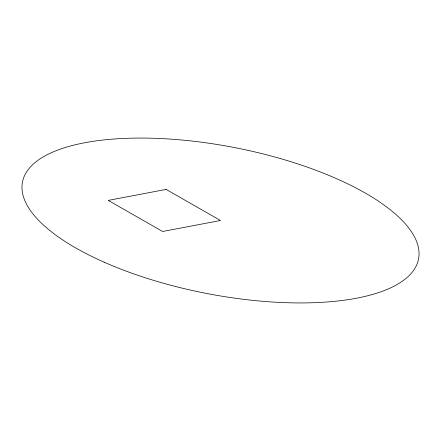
<?xml version="1.0" encoding="UTF-8"?>
<svg xmlns="http://www.w3.org/2000/svg" width="441" height="441" viewBox="0 0 441 441"><rect width="100%" height="100%" fill="white"/><g stroke="black" fill="none" stroke-linecap="round" stroke-linejoin="round"><path stroke-width="0.66" d="M166.125 189.41L108.238 200.396L162.613 231.486L220.5 220.5L166.125 189.41M104.126 262.186A201.746 74.27 11 0 0 418.002 261.254A201.746 74.27 11 0 0 139.378 138.061A201.746 74.27 11 0 0 104.126 262.186"/></g></svg>
